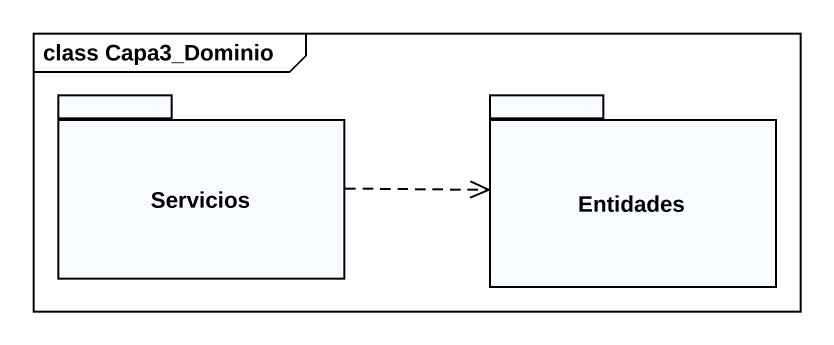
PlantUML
@startuml
mainframe class Capa3_Dominio
package Servicios {
}
package Entidades {
}
Servicios .right.> Entidades
@enduml
